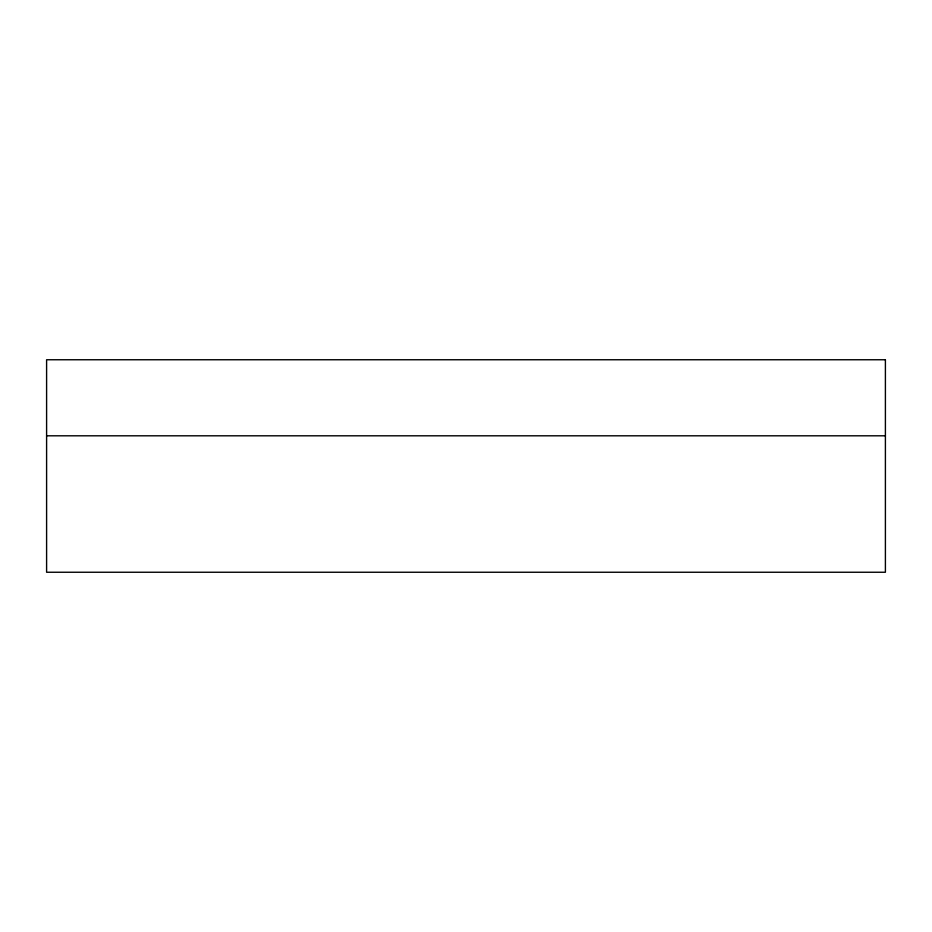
<?xml version="1.0" encoding="UTF-8"?>
<svg xmlns="http://www.w3.org/2000/svg" width="932" height="932" viewBox="0 0 932 932"><rect width="100%" height="100%" fill="white"/><g stroke="black" fill="none" stroke-linecap="round" stroke-linejoin="round"><path stroke-width="1.4" d="M46.6 435.803L885.4 435.803M885.4 359.752L46.6 359.752L46.6 572.248L885.4 572.248L885.4 359.752"/></g></svg>
